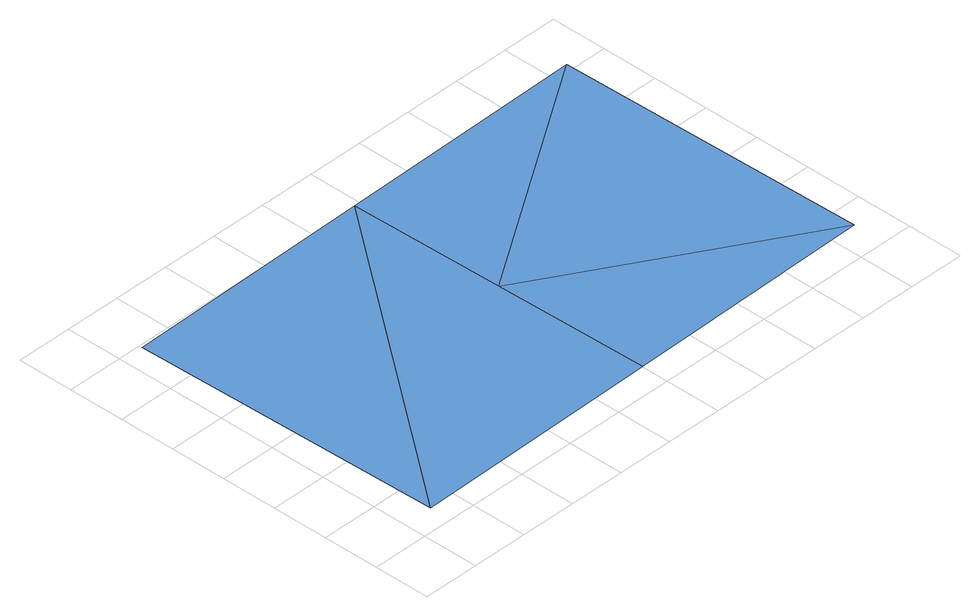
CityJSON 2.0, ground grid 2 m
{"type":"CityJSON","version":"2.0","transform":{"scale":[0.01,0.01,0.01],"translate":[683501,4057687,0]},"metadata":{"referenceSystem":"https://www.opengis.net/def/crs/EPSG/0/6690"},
"CityObjects":{
"waterbody1":{"type":"WaterBody","attributes":{"RiverFloodingRiskAttribute.description":"1","RiverFloodingRiskAttribute.rank":"1","RiverFloodingRiskAttribute.adminType":"2","RiverFloodingRiskAttribute.scale":"1","class":"1140","function":"1"},"geometry":[{"type":"MultiSurface","lod":"1","boundaries":[[[0,1,2]],[[1,3,2]],[[4,5,0]],[[4,6,5]],[[6,1,5]]],"semantics":{"surfaces":[{"type":"WaterSurface"}],"values":[0,0,0,0,0]}}]}
},
"vertices":[
[1003,99,0],[980,1208,0],[109,79,0],[85,1189,0],[1897,118,0],[991,653,0],[1874,1227,0]
]}
